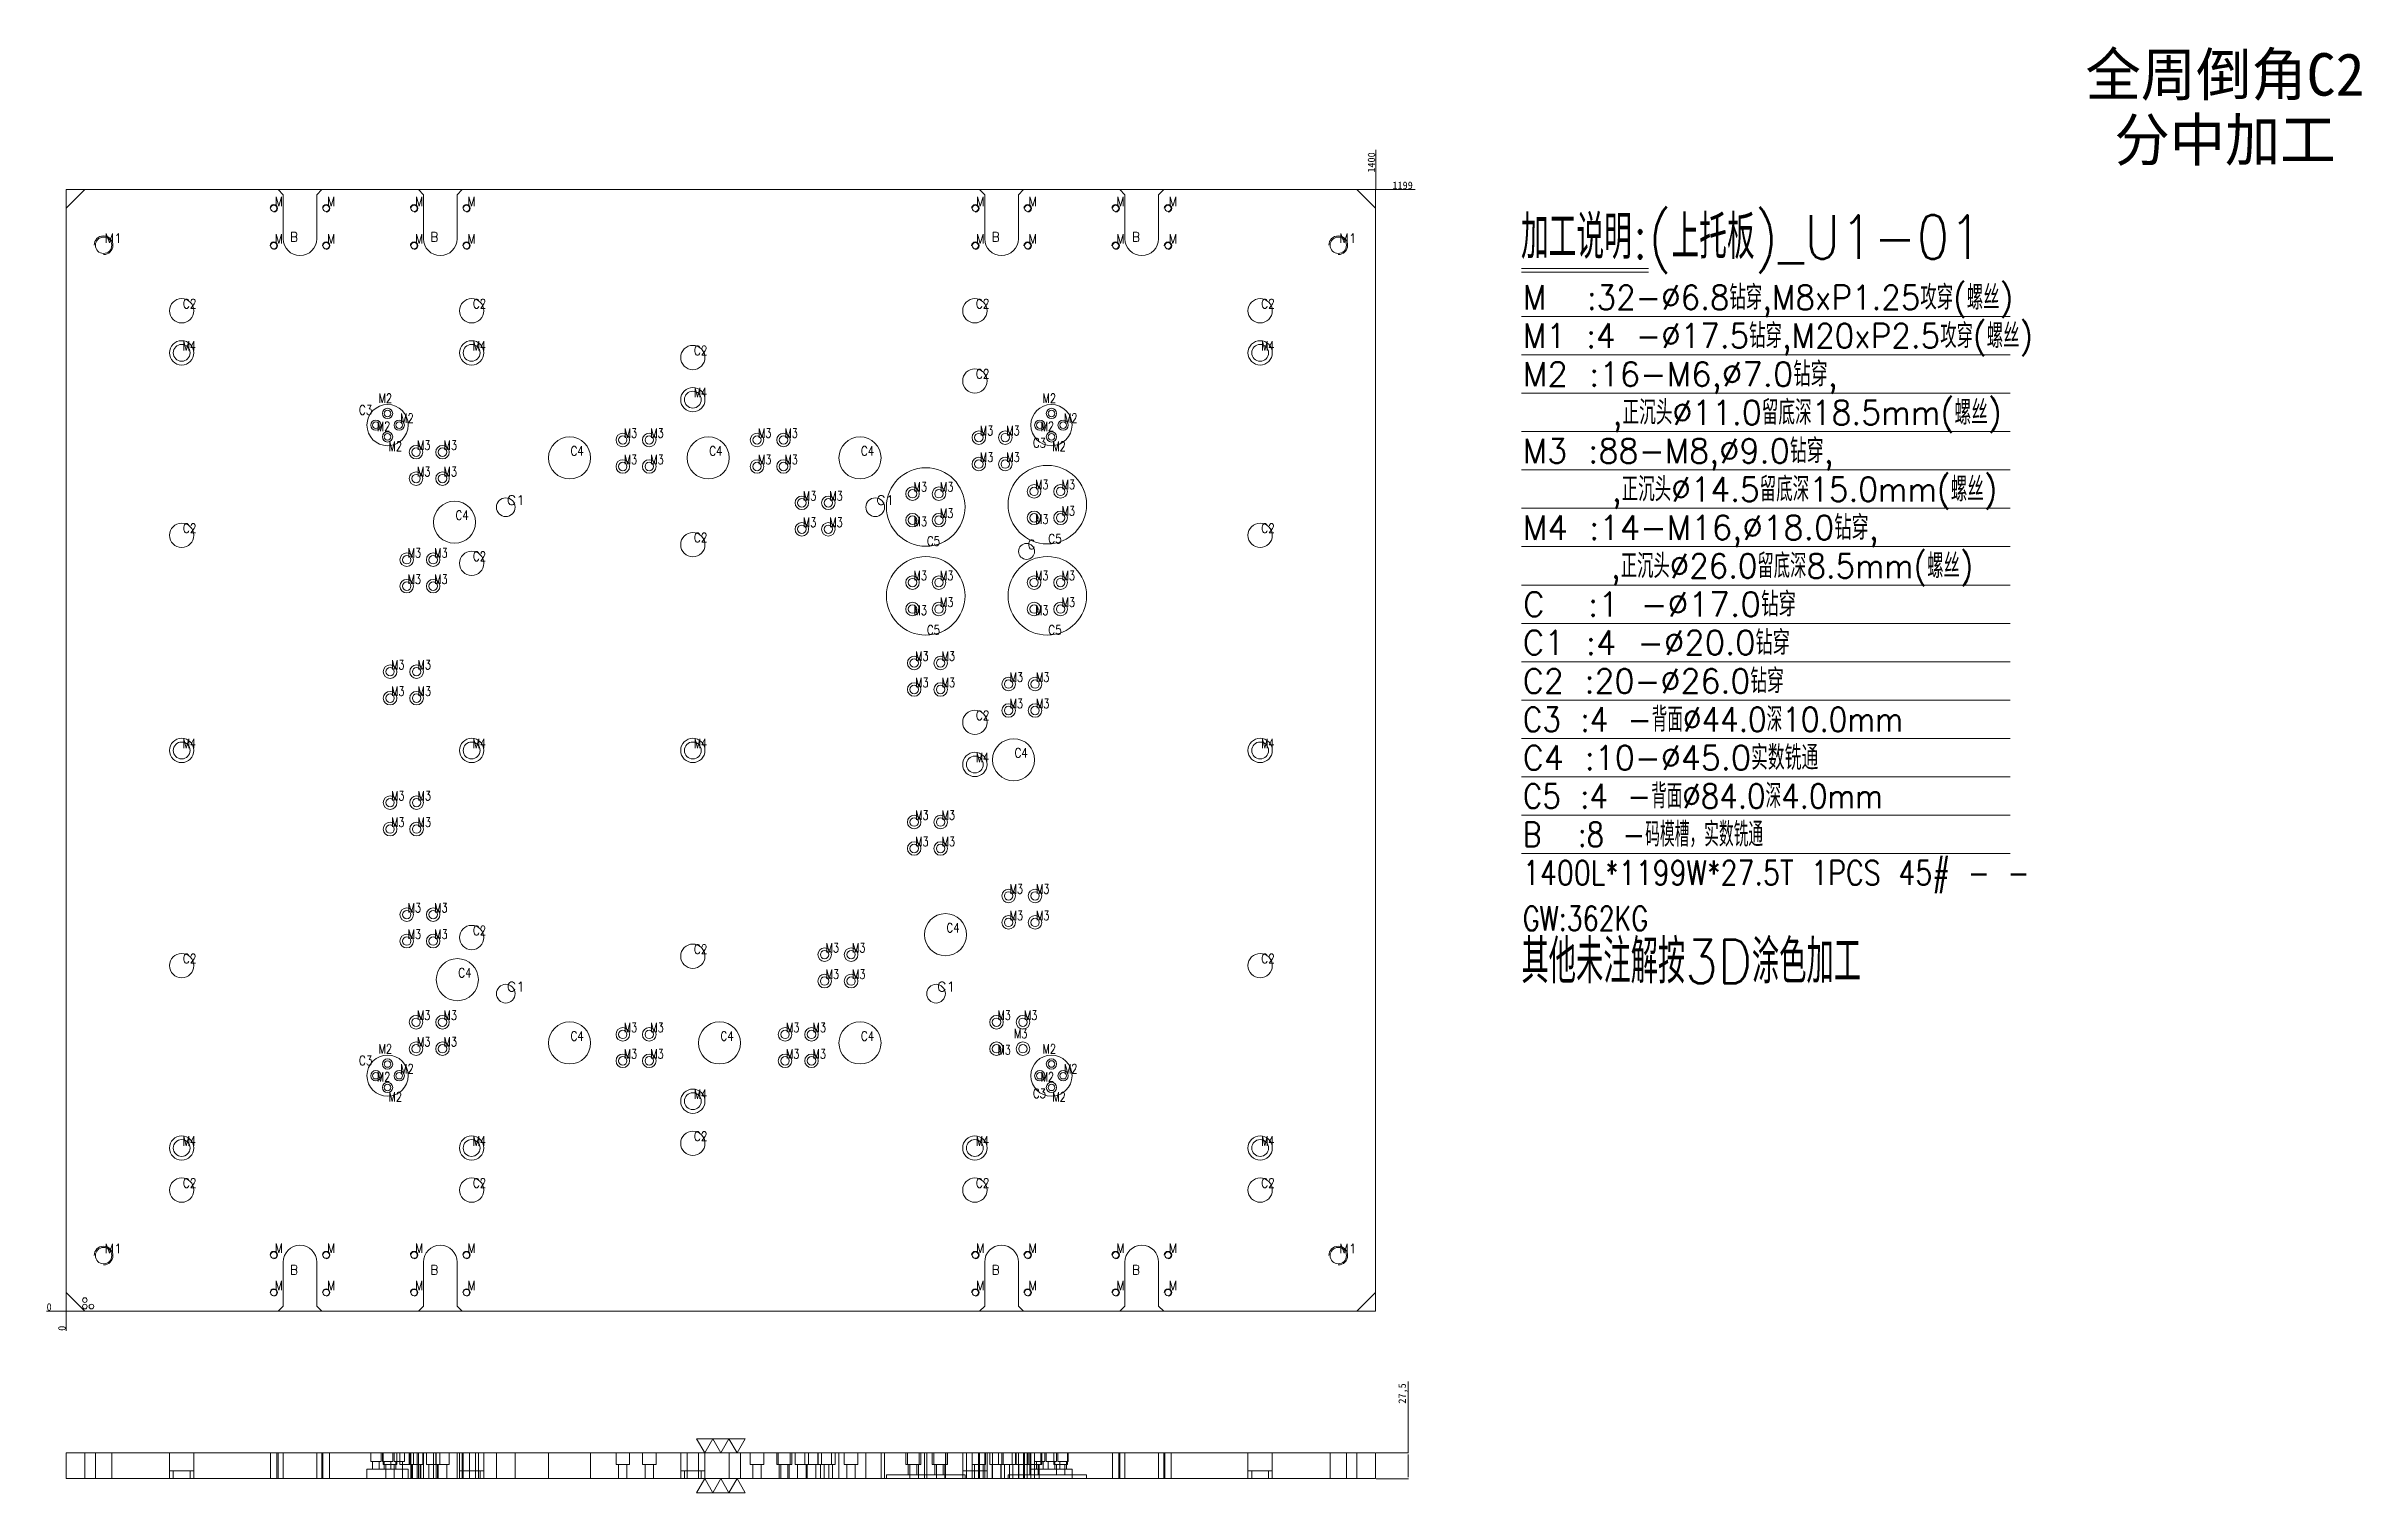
# Model space of a CAD drawing. Header units: millimetres. Extents: x 10688 to 13163, y 82538 to 84084.
import ezdxf
from ezdxf.enums import TextEntityAlignment as Align

# ---------------------------------------------------------------- set-up
doc = ezdxf.new("R2010")
doc.units = ezdxf.units.MM
doc.linetypes.add('DASHED', pattern=[0])
doc.layers.add('dim', color=4, linetype='Continuous')
doc.layers.add('U1', color=7, linetype='Continuous')
doc.styles.add('_PUG_ERP', font='txt')
doc.styles.add('chinesef_fs', font='txt.shx', dxfattribs={"bigfont": 'gbcbig.shx'})
doc.dimstyles.new('_PUG_ERP', dxfattribs={"dimtxt": 8, "dimasz": 1.5, "dimexe": 0.5, "dimexo": 0.5, "dimgap": 0.5, "dimtad": 1, "dimtxsty": '_PUG_ERP', "dimblk": 'CLOSEDBLANK', "dimcen": 0, "dimclrd": 4, "dimclre": 4, "dimclrt": 3, "dimazin": 3, "dimtfac": 1, "dimtmove": 0, "dimatfit": 3, "dimldrblk": 'CLOSEDBLANK', "dimlwd": 9, "dimlwe": 9})

# ---------------------------------------------------------------- blocks, each defined once
blk = doc.blocks.new('*D733')
at = {"layer": 'Defpoints', "color": 0}
for p in [(12109.2, 83930.5), (12124.2, 83930.5), (10709.2, 82731.5)]:
    blk.add_point(p, dxfattribs=at)
at = {"layer": 'dim', "color": 4, "lineweight": 9}
blk.add_line((12109.7, 83930.5), (12151.3, 83930.5), dxfattribs=at)
at = {"layer": 'dim', "color": 3, "lineweight": 13, "insert": (12138, 83935), "char_height": 8, "attachment_point": 5, "style": '_PUG_ERP'}
blk.add_mtext('1199', dxfattribs=at)
blk = doc.blocks.new('_ClosedBlank')
blk = doc.blocks.new('*D734')
at = {"layer": 'Defpoints', "color": 0}
for p in [(10694.2, 82731.5), (10709.2, 82731.5), (10709.2, 82731.5)]:
    blk.add_point(p, dxfattribs=at)
at = {"layer": 'dim', "color": 4, "lineweight": 9}
blk.add_line((10708.7, 82731.5), (10688.3, 82731.5), dxfattribs=at)
at = {"layer": 'dim', "color": 3, "lineweight": 13, "insert": (10691, 82736), "char_height": 8, "attachment_point": 5, "style": '_PUG_ERP'}
blk.add_mtext('0', dxfattribs=at)
blk = doc.blocks.new('*D735')
at = {"layer": 'Defpoints', "color": 0}
for p in [(10709.2, 82731.5), (10709.2, 82731.5), (10709.2, 82716.5)]:
    blk.add_point(p, dxfattribs=at)
at = {"layer": 'dim', "color": 4, "lineweight": 9}
blk.add_line((10709.2, 82731), (10709.2, 82710.7), dxfattribs=at)
at = {"layer": 'dim', "color": 3, "lineweight": 13, "insert": (10704.7, 82713.3), "char_height": 8, "attachment_point": 5, "rotation": 90, "style": '_PUG_ERP'}
blk.add_mtext('0', dxfattribs=at)
blk = doc.blocks.new('*D736')
at = {"layer": 'Defpoints', "color": 0}
for p in [(12109.2, 83945.5), (12109.2, 83930.5), (10709.2, 82731.5)]:
    blk.add_point(p, dxfattribs=at)
at = {"layer": 'dim', "color": 4, "lineweight": 9}
blk.add_line((12109.2, 83931), (12109.2, 83973), dxfattribs=at)
at = {"layer": 'dim', "color": 3, "lineweight": 13, "insert": (12104.7, 83959.5), "char_height": 8, "attachment_point": 5, "rotation": 90, "style": '_PUG_ERP'}
blk.add_mtext('1400', dxfattribs=at)
blk = doc.blocks.new('*D737')
at = {"layer": 'Defpoints', "color": 0}
for p in [(12109.2, 82580), (12109.2, 82552.5), (12143.8, 82552.5)]:
    blk.add_point(p, dxfattribs=at)
at = {"layer": 'dim', "color": 4, "lineweight": 9}
for p, q in [((12143.8, 82580), (12143.8, 82656.3)), ((12109.7, 82580), (12144.3, 82580)), ((12143.8, 82578.5), (12143.8, 82554)), ((12109.7, 82552.5), (12144.3, 82552.5))]:
    blk.add_line(p, q, dxfattribs=at)
at = {"layer": 'dim', "color": 3, "lineweight": 13, "insert": (12138.5, 82643.6), "char_height": 8, "attachment_point": 5, "rotation": 90, "style": '_PUG_ERP'}
blk.add_mtext('27,5', dxfattribs=at)

msp = doc.modelspace()

# ---------------------------------------------------------------- linework, layer by layer
at = {"layer": 'dim', "color": 8, "linetype": 'Continuous', "lineweight": 18}
for p, q in [((12265.224, 83846.22), (12400.85, 83846.22)), ((12265.224, 83842.32), (12400.85, 83842.32)), ((12265.224, 83794.82), (12787.512, 83794.82)), ((12265.224, 83753.82), (12787.512, 83753.82)), ((12265.224, 83712.82), (12787.512, 83712.82)), ((12265.224, 83671.82), (12787.512, 83671.82)), ((12265.224, 83630.82), (12787.512, 83630.82)), ((12265.224, 83589.82), (12787.512, 83589.82)), ((12265.224, 83548.82), (12787.512, 83548.82)), ((12265.224, 83507.82), (12787.512, 83507.82)), ((12265.224, 83466.82), (12787.512, 83466.82)), ((12265.224, 83425.82), (12787.512, 83425.82)), ((12265.224, 83384.82), (12787.512, 83384.82)), ((12265.224, 83343.82), (12787.512, 83343.82)), ((12265.224, 83302.82), (12787.512, 83302.82)), ((12265.224, 83261.82), (12787.512, 83261.82)), ((12265.224, 83220.82), (12787.512, 83220.82))]:
    msp.add_line(p, q, dxfattribs=at)
at = {"layer": 'dim', "color": 252, "linetype": 'DASHED', "lineweight": 13, "ltscale": 0.2}
msp.add_lwpolyline([(10709.178, 82731.5), (10709.178, 83930.5), (12109.178, 83930.5), (12109.178, 82731.5)], close=True, dxfattribs=at)
at = {"layer": 'dim', "lineweight": 13}
for points in [[(11435.159, 82595.037), (11426.498, 82580.037), (11417.838, 82595.037), (11409.178, 82580.037), (11400.518, 82595.037), (11391.857, 82580.037), (11383.197, 82595.037), (11435.159, 82595.037)], [(11383.197, 82537.537), (11391.857, 82552.537), (11400.518, 82537.537), (11409.178, 82552.537), (11417.838, 82537.537), (11426.498, 82552.537), (11435.159, 82537.537), (11383.197, 82537.537)]]:
    msp.add_lwpolyline(points, close=True, dxfattribs=at)
for centre in [(10729.178, 82743.5), (10729.178, 82736.5), (10736.178, 82736.5)]:
    msp.add_circle(centre, 2.5, dxfattribs=at)
at = {"layer": 'U1', "color": 135, "linetype": 'Continuous', "lineweight": 18}
for p, q in [((10729.178, 83930.5), (10709.178, 83910.5)), ((10935.764, 83930.5), (10729.178, 83930.5)), ((11085.764, 83930.5), (10982.592, 83930.5)), ((11685.764, 83930.5), (11132.592, 83930.5)), ((11835.764, 83930.5), (11732.592, 83930.5)), ((12089.178, 83930.5), (11882.592, 83930.5)), ((12109.178, 83910.5), (12089.178, 83930.5)), ((10709.178, 83910.5), (10709.178, 82751.5)), ((12109.178, 82751.5), (12109.178, 83910.5)), ((10709.178, 82751.5), (10729.178, 82731.5)), ((12089.178, 82731.5), (12109.178, 82751.5)), ((10729.178, 82731.5), (10935.764, 82731.5)), ((10982.592, 82731.5), (11085.764, 82731.5)), ((11132.592, 82731.5), (11685.764, 82731.5)), ((11732.592, 82731.5), (11835.764, 82731.5)), ((11882.592, 82731.5), (12089.178, 82731.5)), ((10709.178, 82580.037), (10729.178, 82580.037)), ((10709.178, 82580.037), (10709.178, 82552.537)), ((10729.178, 82580.037), (10935.764, 82580.037)), ((10729.178, 82580.037), (10729.178, 82552.537)), ((10935.764, 82580.037), (10941.178, 82580.037)), ((10941.178, 82580.037), (10977.178, 82580.037)), ((10977.178, 82580.037), (10982.592, 82580.037)), ((10982.592, 82580.037), (11085.764, 82580.037)), ((11085.764, 82580.037), (11091.178, 82580.037)), ((11091.178, 82580.037), (11127.178, 82580.037)), ((11127.178, 82580.037), (11132.592, 82580.037)), ((11132.592, 82580.037), (11685.764, 82580.037)), ((11685.764, 82580.037), (11691.178, 82580.037)), ((11691.178, 82580.037), (11727.178, 82580.037)), ((11727.178, 82580.037), (11732.592, 82580.037)), ((11732.592, 82580.037), (11835.764, 82580.037)), ((11835.764, 82580.037), (11841.178, 82580.037)), ((11841.178, 82580.037), (11877.178, 82580.037)), ((11877.178, 82580.037), (11882.592, 82580.037)), ((11882.592, 82580.037), (12089.178, 82580.037)), ((12089.178, 82580.037), (12109.178, 82580.037)), ((12089.178, 82580.037), (12089.178, 82552.537)), ((12109.178, 82580.037), (12109.178, 82552.537)), ((10709.178, 82552.537), (10729.178, 82552.537)), ((10729.178, 82552.537), (10935.764, 82552.537)), ((10935.764, 82552.537), (10941.178, 82552.537)), ((10941.178, 82552.537), (10977.178, 82552.537)), ((10977.178, 82552.537), (10982.592, 82552.537)), ((10982.592, 82552.537), (11085.764, 82552.537)), ((11085.764, 82552.537), (11091.178, 82552.537)), ((11091.178, 82552.537), (11127.178, 82552.537)), ((11127.178, 82552.537), (11132.592, 82552.537)), ((11132.592, 82552.537), (11685.764, 82552.537)), ((11685.764, 82552.537), (11691.178, 82552.537)), ((11691.178, 82552.537), (11727.178, 82552.537)), ((11727.178, 82552.537), (11732.592, 82552.537)), ((11732.592, 82552.537), (11835.764, 82552.537)), ((11835.764, 82552.537), (11841.178, 82552.537)), ((11841.178, 82552.537), (11877.178, 82552.537)), ((11877.178, 82552.537), (11882.592, 82552.537)), ((11882.592, 82552.537), (12089.178, 82552.537)), ((12089.178, 82552.537), (12109.178, 82552.537))]:
    msp.add_line(p, q, dxfattribs=at)
at = {"layer": 'U1', "color": 31, "linetype": 'Continuous', "lineweight": 18}
for p, q in [((10941.178, 83925.086), (10935.764, 83930.5)), ((10941.178, 83878), (10941.178, 83925.086)), ((10982.592, 83930.5), (10977.178, 83925.086)), ((10977.178, 83925.086), (10977.178, 83878)), ((11091.178, 83925.086), (11085.764, 83930.5)), ((11091.178, 83878), (11091.178, 83925.086)), ((11132.592, 83930.5), (11127.178, 83925.086)), ((11127.178, 83925.086), (11127.178, 83878)), ((11691.178, 83925.086), (11685.764, 83930.5)), ((11691.178, 83878), (11691.178, 83925.086)), ((11732.592, 83930.5), (11727.178, 83925.086)), ((11727.178, 83925.086), (11727.178, 83878)), ((11841.178, 83925.086), (11835.764, 83930.5)), ((11841.178, 83878), (11841.178, 83925.086)), ((11882.592, 83930.5), (11877.178, 83925.086)), ((11877.178, 83925.086), (11877.178, 83878)), ((10941.178, 82736.914), (10941.178, 82784)), ((10977.178, 82784), (10977.178, 82736.914)), ((11091.178, 82736.914), (11091.178, 82784)), ((11127.178, 82784), (11127.178, 82736.914)), ((11691.178, 82736.914), (11691.178, 82784)), ((11727.178, 82784), (11727.178, 82736.914)), ((11841.178, 82736.914), (11841.178, 82784)), ((11877.178, 82784), (11877.178, 82736.914)), ((10935.764, 82731.5), (10941.178, 82736.914)), ((10977.178, 82736.914), (10982.592, 82731.5)), ((11085.764, 82731.5), (11091.178, 82736.914)), ((11127.178, 82736.914), (11132.592, 82731.5)), ((11685.764, 82731.5), (11691.178, 82736.914)), ((11727.178, 82736.914), (11732.592, 82731.5)), ((11835.764, 82731.5), (11841.178, 82736.914)), ((11877.178, 82736.914), (11882.592, 82731.5)), ((10935.764, 82580.037), (10935.764, 82552.537)), ((10941.178, 82580.037), (10941.178, 82552.537)), ((10977.178, 82580.037), (10977.178, 82552.537)), ((10982.592, 82580.037), (10982.592, 82552.537)), ((11085.764, 82580.037), (11085.764, 82552.537)), ((11091.178, 82580.037), (11091.178, 82552.537)), ((11127.178, 82580.037), (11127.178, 82552.537)), ((11132.592, 82580.037), (11132.592, 82552.537)), ((11685.764, 82580.037), (11685.764, 82552.537)), ((11691.178, 82580.037), (11691.178, 82552.537)), ((11727.178, 82580.037), (11727.178, 82552.537)), ((11732.592, 82580.037), (11732.592, 82552.537)), ((11835.764, 82580.037), (11835.764, 82552.537)), ((11841.178, 82580.037), (11841.178, 82552.537)), ((11877.178, 82580.037), (11877.178, 82552.537)), ((11882.592, 82580.037), (11882.592, 82552.537))]:
    msp.add_line(p, q, dxfattribs=at)
at = {"layer": 'U1', "color": 5, "linetype": 'DASHED', "lineweight": 13, "ltscale": 1.418068}
for p, q in [((10740.425, 82580.037), (10740.425, 82552.537)), ((10757.931, 82552.537), (10757.931, 82580.037)), ((10927.775, 82580.037), (10927.775, 82552.537)), ((10934.581, 82552.537), (10934.581, 82580.037)), ((10983.775, 82580.037), (10983.775, 82552.537)), ((10990.581, 82552.537), (10990.581, 82580.037)), ((11077.775, 82580.037), (11077.775, 82552.537)), ((11084.581, 82552.537), (11084.581, 82580.037)), ((11133.775, 82580.037), (11133.775, 82552.537)), ((11140.581, 82552.537), (11140.581, 82580.037)), ((11677.775, 82580.037), (11677.775, 82552.537)), ((11684.581, 82552.537), (11684.581, 82580.037)), ((11733.775, 82580.037), (11733.775, 82552.537)), ((11740.581, 82552.537), (11740.581, 82580.037)), ((11827.775, 82580.037), (11827.775, 82552.537)), ((11834.581, 82552.537), (11834.581, 82580.037)), ((11883.775, 82580.037), (11883.775, 82552.537)), ((11890.581, 82552.537), (11890.581, 82580.037)), ((12060.425, 82580.037), (12060.425, 82552.537)), ((12077.931, 82552.537), (12077.931, 82580.037))]:
    msp.add_line(p, q, dxfattribs=at)
at = {"layer": 'U1', "color": 31, "linetype": 'DASHED', "lineweight": 13, "ltscale": 1.418068}
for p, q in [((10819.678, 82580.037), (10819.678, 82552.537)), ((10845.678, 82552.537), (10845.678, 82580.037)), ((10935.764, 82580.037), (10935.764, 82552.537)), ((10941.178, 82580.037), (10941.178, 82552.537)), ((10977.178, 82580.037), (10977.178, 82552.537)), ((10982.592, 82580.037), (10982.592, 82552.537)), ((11034.798, 82580.037), (11034.798, 82571.037)), ((11034.801, 82580.037), (11034.801, 82571.037)), ((11045.798, 82571.037), (11045.798, 82580.037)), ((11045.801, 82571.037), (11045.801, 82580.037)), ((11047.298, 82580.037), (11047.298, 82571.037)), ((11048.285, 82580.037), (11048.285, 82567.537)), ((11058.298, 82571.037), (11058.298, 82580.037)), ((11059.798, 82580.037), (11059.798, 82571.037)), ((11062.785, 82567.537), (11062.785, 82580.037)), ((11066.036, 82580.037), (11066.036, 82567.537)), ((11070.798, 82571.037), (11070.798, 82580.037)), ((11076.036, 82580.037), (11076.036, 82567.537)), ((11076.569, 82580.037), (11076.569, 82567.537)), ((11080.536, 82567.537), (11080.536, 82580.037)), ((11085.764, 82580.037), (11085.764, 82552.537)), ((11090.536, 82567.537), (11090.536, 82580.037)), ((11091.069, 82567.537), (11091.069, 82580.037)), ((11091.178, 82580.037), (11091.178, 82552.537)), ((11094.32, 82580.037), (11094.32, 82567.537)), ((11101.918, 82580.037), (11101.918, 82552.537)), ((11104.32, 82580.037), (11104.32, 82567.537)), ((11104.939, 82580.037), (11104.939, 82552.537)), ((11108.82, 82567.537), (11108.82, 82580.037)), ((11118.82, 82567.537), (11118.82, 82580.037)), ((11127.178, 82580.037), (11127.178, 82552.537)), ((11129.678, 82580.037), (11129.678, 82552.537)), ((11132.592, 82580.037), (11132.592, 82552.537)), ((11146.918, 82552.537), (11146.918, 82580.037)), ((11149.939, 82552.537), (11149.939, 82580.037)), ((11155.678, 82552.537), (11155.678, 82580.037)), ((11169.178, 82580.037), (11169.178, 82552.537)), ((11189.178, 82552.537), (11189.178, 82580.037)), ((11224.928, 82580.037), (11224.928, 82552.537)), ((11269.928, 82552.537), (11269.928, 82580.037)), ((11297.036, 82580.037), (11297.036, 82567.537)), ((11311.536, 82567.537), (11311.536, 82580.037)), ((11325.32, 82580.037), (11325.32, 82567.537)), ((11339.82, 82567.537), (11339.82, 82580.037)), ((11366.178, 82580.037), (11366.178, 82552.537)), ((11373.178, 82580.037), (11373.178, 82552.537)), ((11385.178, 82580.037), (11385.178, 82552.537)), ((11392.178, 82552.537), (11392.178, 82580.037)), ((11418.178, 82552.537), (11418.178, 82580.037)), ((11430.178, 82552.537), (11430.178, 82580.037)), ((11440.536, 82580.037), (11440.536, 82567.537)), ((11455.036, 82567.537), (11455.036, 82580.037)), ((11468.82, 82580.037), (11468.82, 82567.537)), ((11470.536, 82580.037), (11470.536, 82567.537)), ((11483.32, 82567.537), (11483.32, 82580.037)), ((11485.036, 82567.537), (11485.036, 82580.037)), ((11488.482, 82580.037), (11488.482, 82567.537)), ((11498.82, 82580.037), (11498.82, 82567.537)), ((11502.982, 82567.537), (11502.982, 82580.037)), ((11512.834, 82580.037), (11512.834, 82567.537)), ((11513.32, 82567.537), (11513.32, 82580.037)), ((11516.766, 82580.037), (11516.766, 82567.537)), ((11527.334, 82567.537), (11527.334, 82580.037)), ((11531.266, 82567.537), (11531.266, 82580.037)), ((11535.428, 82580.037), (11535.428, 82552.537)), ((11541.118, 82580.037), (11541.118, 82567.537)), ((11555.618, 82567.537), (11555.618, 82580.037)), ((11564.178, 82580.037), (11564.178, 82552.537)), ((11580.428, 82552.537), (11580.428, 82580.037)), ((11584.178, 82552.537), (11584.178, 82580.037)), ((11606.781, 82580.037), (11606.781, 82567.537)), ((11608.535, 82580.037), (11608.535, 82567.537)), ((11621.281, 82567.537), (11621.281, 82580.037)), ((11623.035, 82567.537), (11623.035, 82580.037)), ((11626.755, 82580.037), (11626.755, 82552.537)), ((11629.178, 82580.037), (11629.178, 82552.537)), ((11635.065, 82580.037), (11635.065, 82567.537)), ((11636.819, 82580.037), (11636.819, 82567.537)), ((11649.178, 82552.537), (11649.178, 82580.037)), ((11649.565, 82567.537), (11649.565, 82580.037)), ((11651.319, 82567.537), (11651.319, 82580.037)), ((11667.678, 82580.037), (11667.678, 82552.537)), ((11671.755, 82552.537), (11671.755, 82580.037)), ((11677.686, 82580.037), (11677.686, 82567.537)), ((11692.186, 82567.537), (11692.186, 82580.037)), ((11693.678, 82552.537), (11693.678, 82580.037)), ((11696.536, 82580.037), (11696.536, 82567.537)), ((11699.578, 82580.037), (11699.578, 82552.537)), ((11705.97, 82580.037), (11705.97, 82567.537)), ((11709.536, 82580.037), (11709.536, 82567.537)), ((11711.036, 82567.537), (11711.036, 82580.037)), ((11720.47, 82567.537), (11720.47, 82580.037)), ((11724.036, 82567.537), (11724.036, 82580.037)), ((11724.82, 82580.037), (11724.82, 82567.537)), ((11727.477, 82580.037), (11727.477, 82552.537)), ((11736.781, 82580.037), (11736.781, 82567.537)), ((11737.82, 82580.037), (11737.82, 82567.537)), ((11739.32, 82567.537), (11739.32, 82580.037)), ((11744.477, 82552.537), (11744.477, 82580.037)), ((11744.558, 82580.037), (11744.558, 82571.037)), ((11744.578, 82552.537), (11744.578, 82580.037)), ((11751.281, 82567.537), (11751.281, 82580.037)), ((11752.32, 82567.537), (11752.32, 82580.037)), ((11755.558, 82571.037), (11755.558, 82580.037)), ((11757.058, 82580.037), (11757.058, 82571.037)), ((11765.065, 82580.037), (11765.065, 82567.537)), ((11768.058, 82571.037), (11768.058, 82580.037)), ((11769.558, 82580.037), (11769.558, 82571.037)), ((11779.565, 82567.537), (11779.565, 82580.037)), ((11780.558, 82571.037), (11780.558, 82580.037)), ((11972.678, 82580.037), (11972.678, 82552.537)), ((11998.678, 82552.537), (11998.678, 82580.037)), ((10845.678, 82561.037), (10819.678, 82561.037)), ((10823.674, 82561.037), (10823.674, 82552.537)), ((10841.682, 82552.537), (10841.682, 82561.037)), ((11034.801, 82571.037), (11034.798, 82571.037)), ((11045.801, 82571.037), (11034.801, 82571.037)), ((11036.795, 82571.037), (11036.795, 82562.537)), ((11036.797, 82571.037), (11036.797, 82562.537)), ((11043.802, 82562.537), (11043.802, 82571.037)), ((11043.804, 82562.537), (11043.804, 82571.037)), ((11058.298, 82571.037), (11047.298, 82571.037)), ((11048.285, 82567.537), (11062.785, 82567.537)), ((11049.295, 82571.037), (11049.295, 82562.537)), ((11051.032, 82567.537), (11051.032, 82552.537)), ((11056.302, 82562.537), (11056.302, 82571.037)), ((11070.798, 82571.037), (11059.798, 82571.037)), ((11060.039, 82552.537), (11060.039, 82567.537)), ((11061.795, 82571.037), (11061.795, 82562.537)), ((11066.036, 82567.537), (11076.036, 82567.537)), ((11068.782, 82567.537), (11068.782, 82552.537)), ((11068.802, 82562.537), (11068.802, 82571.037)), ((11076.036, 82567.537), (11090.536, 82567.537)), ((11077.789, 82552.537), (11077.789, 82567.537)), ((11078.782, 82567.537), (11078.782, 82552.537)), ((11079.316, 82567.537), (11079.316, 82552.537)), ((11087.789, 82552.537), (11087.789, 82567.537)), ((11088.323, 82552.537), (11088.323, 82567.537)), ((11090.536, 82567.537), (11091.069, 82567.537)), ((11094.32, 82567.537), (11104.32, 82567.537)), ((11097.067, 82567.537), (11097.067, 82552.537)), ((11104.32, 82567.537), (11118.82, 82567.537)), ((11106.074, 82552.537), (11106.074, 82567.537)), ((11107.067, 82567.537), (11107.067, 82552.537)), ((11116.074, 82552.537), (11116.074, 82567.537)), ((11155.678, 82561.037), (11129.678, 82561.037)), ((11133.674, 82561.037), (11133.674, 82552.537)), ((11151.682, 82552.537), (11151.682, 82561.037)), ((11297.036, 82567.537), (11311.536, 82567.537)), ((11299.782, 82567.537), (11299.782, 82552.537)), ((11308.789, 82552.537), (11308.789, 82567.537)), ((11325.32, 82567.537), (11339.82, 82567.537)), ((11328.067, 82567.537), (11328.067, 82552.537)), ((11337.074, 82552.537), (11337.074, 82567.537)), ((11392.178, 82561.037), (11366.178, 82561.037)), ((11370.174, 82561.037), (11370.174, 82552.537)), ((11388.181, 82552.537), (11388.181, 82561.037)), ((11440.536, 82567.537), (11455.036, 82567.537)), ((11443.282, 82567.537), (11443.282, 82552.537)), ((11452.289, 82552.537), (11452.289, 82567.537)), ((11468.82, 82567.537), (11470.536, 82567.537)), ((11470.536, 82567.537), (11485.036, 82567.537)), ((11471.567, 82567.537), (11471.567, 82552.537)), ((11473.282, 82567.537), (11473.282, 82552.537)), ((11480.574, 82552.537), (11480.574, 82567.537)), ((11482.289, 82552.537), (11482.289, 82567.537)), ((11488.482, 82567.537), (11498.82, 82567.537)), ((11491.229, 82567.537), (11491.229, 82552.537)), ((11498.82, 82567.537), (11513.32, 82567.537)), ((11500.236, 82552.537), (11500.236, 82567.537)), ((11501.567, 82567.537), (11501.567, 82552.537)), ((11510.574, 82552.537), (11510.574, 82567.537)), ((11513.32, 82567.537), (11527.334, 82567.537)), ((11515.58, 82567.537), (11515.58, 82552.537)), ((11519.513, 82567.537), (11519.513, 82552.537)), ((11524.587, 82552.537), (11524.587, 82567.537)), ((11527.334, 82567.537), (11531.266, 82567.537)), ((11528.52, 82552.537), (11528.52, 82567.537)), ((11541.118, 82567.537), (11555.618, 82567.537)), ((11543.864, 82567.537), (11543.864, 82552.537)), ((11552.871, 82552.537), (11552.871, 82567.537)), ((11606.781, 82567.537), (11608.535, 82567.537)), ((11608.535, 82567.537), (11623.035, 82567.537)), ((11609.528, 82567.537), (11609.528, 82556.537)), ((11611.282, 82567.537), (11611.282, 82552.537)), ((11618.535, 82556.537), (11618.535, 82567.537)), ((11620.289, 82552.537), (11620.289, 82567.537)), ((11635.065, 82567.537), (11636.82, 82567.537)), ((11636.819, 82567.537), (11651.319, 82567.537)), ((11637.812, 82567.537), (11637.812, 82556.537)), ((11639.566, 82567.537), (11639.566, 82552.537)), ((11646.819, 82556.537), (11646.819, 82567.537)), ((11648.573, 82552.537), (11648.573, 82567.537)), ((11693.678, 82561.037), (11667.678, 82561.037)), ((11671.674, 82561.037), (11671.674, 82552.537)), ((11677.686, 82567.537), (11692.186, 82567.537)), ((11680.432, 82567.537), (11680.432, 82552.537)), ((11689.439, 82552.537), (11689.439, 82567.537)), ((11689.681, 82552.537), (11689.681, 82561.037)), ((11696.536, 82567.537), (11711.036, 82567.537)), ((11699.282, 82567.537), (11699.282, 82552.537)), ((11708.289, 82552.537), (11708.289, 82567.537)), ((11708.717, 82567.537), (11708.717, 82552.537)), ((11711.036, 82567.537), (11724.036, 82567.537)), ((11712.282, 82567.537), (11712.282, 82552.537)), ((11717.724, 82552.537), (11717.724, 82567.537)), ((11721.289, 82552.537), (11721.289, 82567.537)), ((11724.82, 82567.537), (11739.32, 82567.537)), ((11727.567, 82567.537), (11727.567, 82552.537)), ((11736.574, 82552.537), (11736.574, 82567.537)), ((11739.32, 82567.537), (11752.32, 82567.537)), ((11739.528, 82567.537), (11739.528, 82556.537)), ((11740.566, 82567.537), (11740.566, 82552.537)), ((11755.558, 82571.037), (11744.558, 82571.037)), ((11746.555, 82571.037), (11746.555, 82562.537)), ((11748.535, 82556.537), (11748.535, 82567.537)), ((11749.573, 82552.537), (11749.573, 82567.537)), ((11753.562, 82562.537), (11753.562, 82571.037)), ((11768.058, 82571.037), (11757.058, 82571.037)), ((11759.055, 82571.037), (11759.055, 82562.537)), ((11765.065, 82567.537), (11779.565, 82567.537)), ((11766.062, 82562.537), (11766.062, 82571.037)), ((11767.812, 82567.537), (11767.812, 82556.537)), ((11780.558, 82571.037), (11769.558, 82571.037)), ((11771.555, 82571.037), (11771.555, 82562.537)), ((11776.819, 82556.537), (11776.819, 82567.537)), ((11778.562, 82562.537), (11778.562, 82571.037)), ((11998.678, 82561.037), (11972.678, 82561.037)), ((11976.674, 82561.037), (11976.674, 82552.537)), ((11994.681, 82552.537), (11994.681, 82561.037))]:
    msp.add_line(p, q, dxfattribs=at)
at = {"layer": 'U1', "color": 135, "linetype": 'DASHED', "lineweight": 13, "ltscale": 1.418068}
for p, q in [((11030.798, 82562.537), (11030.798, 82552.537)), ((11030.801, 82562.537), (11030.798, 82562.537)), ((11030.801, 82562.537), (11030.801, 82552.537)), ((11074.801, 82562.537), (11030.801, 82562.537)), ((11074.798, 82552.537), (11074.798, 82562.537)), ((11074.801, 82552.537), (11074.801, 82562.537)), ((11586.173, 82556.537), (11586.173, 82552.537)), ((11670.173, 82556.537), (11586.173, 82556.537)), ((11670.173, 82552.537), (11670.173, 82556.537)), ((11716.173, 82556.537), (11716.173, 82552.537)), ((11800.173, 82556.537), (11716.173, 82556.537)), ((11740.558, 82562.537), (11740.558, 82552.537)), ((11740.558, 82562.537), (11784.558, 82562.537)), ((11784.558, 82552.537), (11784.558, 82562.537)), ((11800.173, 82552.537), (11800.173, 82556.537))]:
    msp.add_line(p, q, dxfattribs=at)
at = {"layer": 'U1', "color": 42, "linetype": 'Continuous', "lineweight": 18}
for centre, radius in [((10931.178, 83910.5), 3.403), ((10987.178, 83910.5), 3.403), ((11081.178, 83910.5), 3.403), ((11137.178, 83910.5), 3.403), ((11681.178, 83910.5), 3.403), ((11737.178, 83910.5), 3.403), ((11831.178, 83910.5), 3.403), ((11887.178, 83910.5), 3.403), ((10749.178, 83871), 8.753), ((10931.178, 83870.5), 3.403), ((10987.178, 83870.5), 3.403), ((11081.178, 83870.5), 3.403), ((11137.178, 83870.5), 3.403), ((11681.178, 83870.5), 3.403), ((11737.178, 83870.5), 3.403), ((11831.178, 83870.5), 3.403), ((11887.178, 83870.5), 3.403), ((12069.178, 83871), 8.753), ((10832.678, 83801), 13), ((11142.678, 83801), 13), ((11680.678, 83801), 13), ((11985.678, 83801), 13), ((10832.678, 83756), 13), ((11142.678, 83756), 13), ((11985.678, 83756), 13), ((10832.678, 83756), 9.004), ((11142.678, 83756), 9.004), ((11379.178, 83751), 13), ((11985.678, 83756), 9.004), ((11379.178, 83706), 13), ((11680.678, 83726), 13), ((11052.798, 83691.199), 5.5), ((11052.798, 83691.199), 3.503), ((11379.178, 83706), 9.004), ((11762.558, 83691.199), 5.5), ((11762.558, 83691.199), 3.503), ((11040.298, 83678.699), 5.5), ((11040.298, 83678.699), 3.503), ((11052.798, 83666.199), 5.5), ((11052.798, 83666.199), 3.503), ((11065.298, 83678.699), 5.5), ((11065.298, 83678.699), 3.503), ((11304.286, 83662.842), 7.25), ((11304.286, 83662.842), 4.503), ((11332.57, 83662.842), 7.25), ((11332.57, 83662.842), 4.503), ((11447.786, 83662.842), 7.25), ((11447.786, 83662.842), 4.503), ((11476.07, 83662.842), 7.25), ((11476.07, 83662.842), 4.503), ((11684.936, 83665.392), 7.25), ((11684.936, 83665.392), 4.503), ((11713.22, 83665.392), 7.25), ((11713.22, 83665.392), 4.503), ((11750.058, 83678.699), 5.5), ((11750.058, 83678.699), 3.503), ((11762.558, 83666.199), 5.5), ((11762.558, 83666.199), 3.503), ((11775.058, 83678.699), 5.5), ((11775.058, 83678.699), 3.503), ((11083.286, 83649.842), 7.25), ((11083.286, 83649.842), 4.503), ((11111.57, 83649.842), 7.25), ((11111.57, 83649.842), 4.503), ((11247.428, 83643.7), 22.5), ((11395.678, 83643.7), 22.5), ((11557.928, 83643.7), 22.5), ((11684.936, 83637.108), 7.25), ((11713.22, 83637.108), 7.25), ((11083.286, 83621.558), 7.25), ((11083.286, 83621.558), 4.503), ((11111.57, 83621.558), 7.25), ((11111.57, 83621.558), 4.503), ((11304.286, 83634.558), 7.25), ((11304.286, 83634.558), 4.503), ((11332.57, 83634.558), 7.25), ((11332.57, 83634.558), 4.503), ((11447.786, 83634.558), 7.25), ((11447.786, 83634.558), 4.503), ((11476.07, 83634.558), 7.25), ((11476.07, 83634.558), 4.503), ((11684.936, 83637.108), 4.503), ((11713.22, 83637.108), 4.503), ((11124.418, 83574.934), 22.5), ((11179.178, 83591), 10), ((11495.732, 83595.678), 7.25), ((11495.732, 83595.678), 4.503), ((11524.016, 83595.678), 7.25), ((11524.016, 83595.678), 4.503), ((11574.178, 83591), 10), ((11614.031, 83605.392), 7.25), ((11614.031, 83605.392), 4.503), ((11642.315, 83605.392), 7.25), ((11642.315, 83605.392), 4.503), ((11744.031, 83607.892), 7.25), ((11744.031, 83607.892), 4.503), ((11772.315, 83607.892), 7.25), ((11772.315, 83607.892), 4.503), ((10832.678, 83561), 13), ((11495.732, 83567.393), 7.25), ((11495.732, 83567.393), 4.503), ((11524.016, 83567.393), 7.25), ((11524.016, 83567.393), 4.503), ((11614.031, 83577.107), 7.25), ((11614.031, 83577.107), 4.503), ((11642.315, 83577.107), 7.25), ((11642.315, 83577.107), 4.503), ((11744.031, 83579.607), 7.25), ((11744.031, 83579.607), 4.503), ((11772.315, 83579.607), 7.25), ((11772.315, 83579.607), 4.503), ((11985.678, 83561), 13), ((11142.678, 83531), 13), ((11379.178, 83551), 13), ((11735.977, 83543.75), 8.5), ((11073.286, 83534.842), 7.25), ((11073.286, 83534.842), 4.503), ((11101.57, 83534.842), 7.25), ((11101.57, 83534.842), 4.503), ((11073.286, 83506.558), 7.25), ((11073.286, 83506.558), 4.503), ((11101.57, 83506.558), 7.25), ((11101.57, 83506.558), 4.503), ((11614.031, 83510.392), 7.25), ((11614.031, 83510.392), 4.503), ((11642.315, 83510.392), 7.25), ((11642.315, 83510.392), 4.503), ((11744.031, 83510.392), 7.25), ((11744.031, 83510.392), 4.503), ((11772.315, 83510.392), 7.25), ((11772.315, 83510.392), 4.503), ((11614.031, 83482.107), 7.25), ((11614.031, 83482.107), 4.503), ((11642.315, 83482.107), 7.25), ((11642.315, 83482.107), 4.503), ((11744.031, 83482.107), 7.25), ((11744.031, 83482.107), 4.503), ((11772.315, 83482.107), 7.25), ((11772.315, 83482.107), 4.503), ((11055.535, 83415.175), 7.25), ((11055.535, 83415.175), 4.503), ((11083.819, 83415.175), 7.25), ((11083.819, 83415.175), 4.503), ((11615.785, 83424.45), 7.25), ((11615.785, 83424.45), 4.503), ((11644.069, 83424.45), 7.25), ((11644.069, 83424.45), 4.503), ((11615.785, 83396.165), 7.25), ((11615.785, 83396.165), 4.503), ((11644.069, 83396.165), 7.25), ((11644.069, 83396.165), 4.503), ((11716.786, 83401.947), 7.25), ((11716.786, 83401.947), 4.503), ((11745.07, 83401.947), 7.25), ((11745.07, 83401.947), 4.503), ((11055.535, 83386.891), 7.25), ((11055.535, 83386.891), 4.503), ((11083.819, 83386.891), 7.25), ((11083.819, 83386.891), 4.503), ((11680.678, 83361), 13), ((11716.786, 83373.663), 7.25), ((11716.786, 83373.663), 4.503), ((11745.07, 83373.663), 7.25), ((11745.07, 83373.663), 4.503), ((10832.678, 83331), 13), ((10832.678, 83331), 9.004), ((11142.678, 83331), 13), ((11142.678, 83331), 9.004), ((11379.178, 83331), 13), ((11379.178, 83331), 9.004), ((11680.678, 83316), 13), ((11680.678, 83316), 9.004), ((11722.078, 83321), 22.5), ((11985.678, 83331), 13), ((11985.678, 83331), 9.004), ((11055.535, 83275.175), 7.25), ((11055.535, 83275.175), 4.503), ((11083.819, 83275.175), 7.25), ((11083.819, 83275.175), 4.503), ((11055.535, 83246.891), 7.25), ((11055.535, 83246.891), 4.503), ((11083.819, 83246.891), 7.25), ((11083.819, 83246.891), 4.503), ((11615.785, 83254.45), 7.25), ((11615.785, 83254.45), 4.503), ((11644.069, 83254.45), 7.25), ((11644.069, 83254.45), 4.503), ((11615.785, 83226.165), 7.25), ((11615.785, 83226.165), 4.503), ((11644.069, 83226.165), 7.25), ((11644.069, 83226.165), 4.503), ((11716.786, 83175.442), 7.25), ((11716.786, 83175.442), 4.503), ((11745.07, 83175.442), 7.25), ((11745.07, 83175.442), 4.503), ((11073.286, 83155.442), 7.25), ((11073.286, 83155.442), 4.503), ((11101.57, 83155.442), 7.25), ((11101.57, 83155.442), 4.503), ((11649.255, 83134.028), 22.5), ((11716.786, 83147.158), 7.25), ((11716.786, 83147.158), 4.503), ((11745.07, 83147.158), 7.25), ((11745.07, 83147.158), 4.503), ((11073.286, 83127.158), 7.25), ((11073.286, 83127.158), 4.503), ((11101.57, 83127.158), 7.25), ((11101.57, 83127.158), 4.503), ((11142.678, 83131), 13), ((11379.178, 83111), 13), ((10832.678, 83101), 13), ((11127.439, 83085.972), 22.5), ((11520.084, 83112.686), 7.25), ((11520.084, 83112.686), 4.503), ((11548.368, 83112.686), 7.25), ((11548.368, 83112.686), 4.503), ((11985.678, 83101), 13), ((11179.178, 83071), 10), ((11520.084, 83084.402), 7.25), ((11520.084, 83084.402), 4.503), ((11548.368, 83084.402), 7.25), ((11548.368, 83084.402), 4.503), ((11639.178, 83071), 10), ((11083.286, 83040.442), 7.25), ((11083.286, 83040.442), 4.503), ((11111.57, 83040.442), 7.25), ((11111.57, 83040.442), 4.503), ((11247.428, 83018.3), 22.5), ((11304.286, 83027.442), 7.25), ((11304.286, 83027.442), 4.503), ((11332.57, 83027.442), 7.25), ((11332.57, 83027.442), 4.503), ((11407.678, 83018.3), 22.5), ((11477.786, 83027.442), 7.25), ((11477.786, 83027.442), 4.503), ((11506.07, 83027.442), 7.25), ((11506.07, 83027.442), 4.503), ((11557.928, 83018.3), 22.5), ((11703.786, 83040.442), 7.25), ((11703.786, 83040.442), 4.503), ((11732.07, 83040.442), 7.25), ((11732.07, 83040.442), 4.503), ((11052.798, 82995.77), 5.5), ((11052.798, 82995.77), 3.503), ((11083.286, 83012.158), 7.25), ((11083.286, 83012.158), 4.503), ((11111.57, 83012.158), 7.25), ((11111.57, 83012.158), 4.503), ((11304.286, 82999.158), 7.25), ((11304.286, 82999.158), 4.503), ((11332.57, 82999.158), 7.25), ((11332.57, 82999.158), 4.503), ((11477.786, 82999.158), 7.25), ((11477.786, 82999.158), 4.503), ((11506.07, 82999.158), 7.25), ((11506.07, 82999.158), 4.503), ((11703.786, 83012.158), 7.25), ((11703.786, 83012.158), 4.503), ((11732.07, 83012.158), 7.25), ((11732.07, 83012.158), 4.503), ((11762.558, 82995.799), 5.5), ((11762.558, 82995.799), 3.503), ((11040.301, 82983.299), 5.5), ((11040.301, 82983.299), 3.503), ((11052.798, 82970.77), 5.5), ((11052.798, 82970.77), 3.503), ((11065.298, 82983.27), 5.5), ((11065.298, 82983.27), 3.503), ((11750.058, 82983.27), 5.5), ((11750.058, 82983.27), 3.503), ((11762.558, 82970.799), 5.5), ((11762.558, 82970.799), 3.503), ((11775.058, 82983.299), 5.5), ((11775.058, 82983.299), 3.503), ((11379.178, 82956), 13), ((11379.178, 82956), 9.004), ((10832.678, 82906), 13), ((10832.678, 82906), 9.004), ((11142.678, 82906), 13), ((11142.678, 82906), 9.004), ((11379.178, 82911), 13), ((11680.678, 82906), 13), ((11680.678, 82906), 9.004), ((11985.678, 82906), 13), ((11985.678, 82906), 9.004), ((10832.678, 82861), 13), ((11142.678, 82861), 13), ((11680.678, 82861), 13), ((11985.678, 82861), 13), ((10749.178, 82791), 8.753), ((10931.178, 82791.5), 3.403), ((10987.178, 82791.5), 3.403), ((11081.178, 82791.5), 3.403), ((11137.178, 82791.5), 3.403), ((11681.178, 82791.5), 3.403), ((11737.178, 82791.5), 3.403), ((11831.178, 82791.5), 3.403), ((11887.178, 82791.5), 3.403), ((12069.178, 82791), 8.753), ((10931.178, 82751.5), 3.403), ((10987.178, 82751.5), 3.403), ((11081.178, 82751.5), 3.403), ((11137.178, 82751.5), 3.403), ((11681.178, 82751.5), 3.403), ((11737.178, 82751.5), 3.403), ((11831.178, 82751.5), 3.403), ((11887.178, 82751.5), 3.403)]:
    msp.add_circle(centre, radius, dxfattribs=at)
at = {"layer": 'U1', "color": 30, "linetype": 'DASHED', "lineweight": 13, "ltscale": 1.418068}
for centre, radius in [((11052.798, 83678.728), 22), ((11762.558, 83678.728), 22), ((11628.173, 83591.249), 42), ((11758.173, 83593.749), 42), ((11628.173, 83496.249), 42), ((11758.173, 83496.249), 42), ((11052.801, 82983.327), 22), ((11762.558, 82983.299), 22)]:
    msp.add_circle(centre, radius, dxfattribs=at)
at = {"layer": 'U1', "color": 42, "linetype": 'Continuous', "lineweight": 13}
for centre, radius in [((10931.178, 83910.5), 4), ((10987.178, 83910.5), 4), ((11081.178, 83910.5), 4), ((11137.178, 83910.5), 4), ((11681.178, 83910.5), 4), ((11737.178, 83910.5), 4), ((11831.178, 83910.5), 4), ((11887.178, 83910.5), 4), ((10749.178, 83871), 10), ((10931.178, 83870.5), 4), ((10987.178, 83870.5), 4), ((11081.178, 83870.5), 4), ((11137.178, 83870.5), 4), ((11681.178, 83870.5), 4), ((11737.178, 83870.5), 4), ((11831.178, 83870.5), 4), ((11887.178, 83870.5), 4), ((12069.178, 83871), 10), ((10749.178, 82791), 10), ((12069.178, 82791), 10), ((10931.178, 82791.5), 4), ((10987.178, 82791.5), 4), ((11081.178, 82791.5), 4), ((11137.178, 82791.5), 4), ((11681.178, 82791.5), 4), ((11737.178, 82791.5), 4), ((11831.178, 82791.5), 4), ((11887.178, 82791.5), 4), ((10931.178, 82751.5), 4), ((10987.178, 82751.5), 4), ((11081.178, 82751.5), 4), ((11137.178, 82751.5), 4), ((11681.178, 82751.5), 4), ((11737.178, 82751.5), 4), ((11831.178, 82751.5), 4), ((11887.178, 82751.5), 4)]:
    msp.add_arc(centre, radius, 270, 180, dxfattribs=at)
at = {"layer": 'U1', "color": 31, "linetype": 'Continuous', "lineweight": 18}
for centre, start, end in [((10959.178, 83878), 180.000079, 0), ((11109.178, 83878), 180.000004, 0), ((11709.178, 83878), 180.000004, 0), ((11859.178, 83878), 180.000004, 0), ((10959.178, 82784), 0.000015, 180), ((11109.178, 82784), 0.000028, 180), ((11709.178, 82784), 0.000015, 180), ((11859.178, 82784), 0.000112, 180)]:
    msp.add_arc(centre, 18, start, end, dxfattribs=at)

# ---------------------------------------------------------------- texts
at = {"layer": 'dim'}
for s, p in [('全周倒角C2', (13017.196, 84054.576)), ('分中加工', (13017.196, 83984.576))]:
    msp.add_text(s, height=45.4545, dxfattribs=at).set_placement(p, align=Align.MIDDLE)
at = {"layer": 'dim', "color": 4, "lineweight": 13, "style": 'chinesef_fs'}
for s, height, width, p in [('M', 10, 0.8408, (10932.19, 83912.903)), ('M', 10, 0.8408, (10988.19, 83912.903)), ('M', 10, 0.8408, (11082.19, 83912.903)), ('M', 10, 0.8408, (11138.19, 83912.903)), ('M', 10, 0.8408, (11682.19, 83912.903)), ('M', 10, 0.8408, (11738.19, 83912.903)), ('M', 10, 0.8408, (11832.19, 83912.903)), ('M', 10, 0.8408, (11888.19, 83912.903)), ('加工说明:(上托板)_U1-01', 46.8, 0.8797, (12264.526, 83856.403)), ('M1', 10, 0.9957, (10750.31, 83873.463)), ('M', 10, 0.8408, (10932.19, 83872.903)), ('B', 10, 0.9609, (10948.527, 83874.873)), ('M', 10, 0.8408, (10988.19, 83872.903)), ('M', 10, 0.8408, (11082.19, 83872.903)), ('B', 10, 0.9609, (11098.527, 83874.873)), ('M', 10, 0.8408, (11138.19, 83872.903)), ('M', 10, 0.8408, (11682.19, 83872.903)), ('B', 10, 0.9609, (11698.527, 83874.873)), ('M', 10, 0.8408, (11738.19, 83872.903)), ('M', 10, 0.8408, (11832.19, 83872.903)), ('B', 10, 0.9609, (11848.527, 83874.873)), ('M', 10, 0.8408, (11888.19, 83872.903)), ('M1', 10, 0.9957, (12070.31, 83873.463)), ('M  :32-%%c6.8钻穿,M8xP1.25攻穿(螺丝)', 26, 0.9364, (12266.602, 83802.211)), ('C2', 10, 0.825, (10833.87, 83803.493)), ('C2', 10, 0.825, (11143.87, 83803.493)), ('C2', 10, 0.825, (11681.87, 83803.493)), ('C2', 10, 0.825, (11986.87, 83803.493)), ('M1 :4 -%%c17.5钻穿,M20xP2.5攻穿(螺丝)', 26, 0.9372, (12266.602, 83761.211)), ('M4', 10, 0.7404, (10833.87, 83758.493)), ('M4', 10, 0.7404, (11143.87, 83758.493)), ('M4', 10, 0.7404, (11986.87, 83758.493)), ('C2', 10, 0.825, (11380.37, 83753.493)), ('M2 :16-M6,%%c7.0钻穿,', 26, 0.98, (12266.602, 83720.211)), ('M4', 10, 0.7404, (11380.37, 83708.493)), ('C2', 10, 0.825, (11681.87, 83728.493)), ('C3', 10, 0.825, (11022.246, 83689.918)), ('M2', 10, 0.7599, (11043.31, 83702.393)), ('M2', 10, 0.7599, (11753.07, 83702.393)), ('    ,正沉头%%c11.0留底深18.5mm(螺丝)', 26, 0.9514, (12266.602, 83679.211)), ('M2', 10, 0.7599, (11041.34, 83672.343)), ('M2', 10, 0.7599, (11066.34, 83681.118)), ('M3', 10, 0.7599, (11305.363, 83665.277)), ('M3', 10, 0.7599, (11333.648, 83665.277)), ('M3', 10, 0.7599, (11448.863, 83665.277)), ('M3', 10, 0.7599, (11477.148, 83665.277)), ('M3', 10, 0.7599, (11686.013, 83667.827)), ('M3', 10, 0.7599, (11714.298, 83667.827)), ('M2', 10, 0.7599, (11751.1, 83672.343)), ('M2', 10, 0.7599, (11776.1, 83681.118)), ('M3 :88-M8,%%c9.0钻穿,', 26, 0.9672, (12266.602, 83638.211)), ('M2', 10, 0.7599, (11053.84, 83651.068)), ('M3', 10, 0.7599, (11084.363, 83652.277)), ('M3', 10, 0.7599, (11112.648, 83652.277)), ('C4', 10, 0.8021, (11248.466, 83646.115)), ('M3', 10, 0.7599, (11305.363, 83636.993)), ('M3', 10, 0.7599, (11333.648, 83636.993)), ('C4', 10, 0.8021, (11396.716, 83646.115)), ('M3', 10, 0.7599, (11448.863, 83636.993)), ('M3', 10, 0.7599, (11477.148, 83636.993)), ('C4', 10, 0.8021, (11558.966, 83646.115)), ('M3', 10, 0.7599, (11686.013, 83639.543)), ('M3', 10, 0.7599, (11714.298, 83639.543)), ('C3', 10, 0.825, (11742.536, 83654.818)), ('M2', 10, 0.7599, (11763.6, 83651.068)), ('M3', 10, 0.7599, (11084.363, 83623.993)), ('M3', 10, 0.7599, (11112.648, 83623.993)), ('M3', 10, 0.7599, (11615.109, 83607.827)), ('M3', 10, 0.7599, (11643.393, 83607.827)), ('M3', 10, 0.7599, (11745.109, 83610.327)), ('M3', 10, 0.7599, (11773.393, 83610.327)), ('    ,正沉头%%c14.5留底深15.0mm(螺丝)', 26, 0.9432, (12266.602, 83597.211)), ('C1', 10, 1.1106, (11180.31, 83593.463)), ('M3', 10, 0.7599, (11496.81, 83598.113)), ('M3', 10, 0.7599, (11525.094, 83598.113)), ('C1', 10, 1.1106, (11575.31, 83593.463)), ('C2', 10, 0.825, (10833.87, 83563.493)), ('C4', 10, 0.8021, (11125.456, 83577.349)), ('M3', 10, 0.7599, (11496.81, 83569.829)), ('M3', 10, 0.7599, (11525.094, 83569.829)), ('M3', 10, 0.7599, (11615.109, 83570.768)), ('M3', 10, 0.7599, (11643.393, 83579.543)), ('M3', 10, 0.7599, (11745.109, 83573.268)), ('M3', 10, 0.7599, (11773.393, 83582.043)), ('C2', 10, 0.825, (11986.87, 83563.493)), ('M4 :14-M16,%%c18.0钻穿,', 26, 0.9804, (12266.602, 83556.211)), ('M3', 10, 0.7599, (11074.363, 83537.277)), ('M3', 10, 0.7599, (11102.648, 83537.277)), ('C2', 10, 0.825, (11143.87, 83533.493)), ('C2', 10, 0.825, (11380.37, 83553.493)), ('C5', 10, 0.825, (11629.212, 83549.79)), ('C', 10, 0.8969, (11737.079, 83546.198)), ('C5', 10, 0.825, (11759.212, 83552.29)), ('    ,正沉头%%c26.0留底深8.5mm(螺丝)', 26, 0.9341, (12266.602, 83515.211)), ('M3', 10, 0.7599, (11074.363, 83508.993)), ('M3', 10, 0.7599, (11102.648, 83508.993)), ('M3', 10, 0.7599, (11615.109, 83512.827)), ('M3', 10, 0.7599, (11643.393, 83512.827)), ('M3', 10, 0.7599, (11745.109, 83512.827)), ('M3', 10, 0.7599, (11773.393, 83512.827)), ('M3', 10, 0.7599, (11643.393, 83484.543)), ('M3', 10, 0.7599, (11773.393, 83484.543)), ('C  :1 -%%c17.0钻穿', 26, 0.9962, (12266.602, 83474.211)), ('M3', 10, 0.7599, (11615.109, 83475.768)), ('M3', 10, 0.7599, (11745.109, 83475.768)), ('C5', 10, 0.825, (11629.212, 83454.79)), ('C5', 10, 0.825, (11759.212, 83454.79)), ('C1 :4 -%%c20.0钻穿', 26, 0.9766, (12266.602, 83433.211)), ('M3', 10, 0.7599, (11056.613, 83417.611)), ('M3', 10, 0.7599, (11084.897, 83417.611)), ('M3', 10, 0.7599, (11616.863, 83426.885)), ('M3', 10, 0.7599, (11645.147, 83426.885)), ('C2 :20-%%c26.0钻穿', 26, 0.9578, (12266.602, 83392.211)), ('M3', 10, 0.7599, (11056.613, 83389.327)), ('M3', 10, 0.7599, (11084.897, 83389.327)), ('M3', 10, 0.7599, (11616.863, 83398.601)), ('M3', 10, 0.7599, (11645.147, 83398.601)), ('M3', 10, 0.7599, (11717.863, 83404.383)), ('M3', 10, 0.7599, (11746.147, 83404.383)), ('C2', 10, 0.825, (11681.87, 83363.493)), ('M3', 10, 0.7599, (11717.863, 83376.098)), ('M3', 10, 0.7599, (11746.147, 83376.098)), ('C3 :4 -背面%%c44.0深10.0mm', 26, 0.8919, (12266.602, 83351.211)), ('M4', 10, 0.7404, (10833.87, 83333.493)), ('M4', 10, 0.7404, (11143.87, 83333.493)), ('M4', 10, 0.7404, (11380.37, 83333.493)), ('M4', 10, 0.7404, (11681.87, 83318.493)), ('C4', 10, 0.8021, (11723.116, 83323.415)), ('M4', 10, 0.7404, (11986.87, 83333.493)), ('C4 :10-%%c45.0实数铣通', 26, 0.9607, (12266.602, 83310.211)), ('C5 :4 -背面%%c84.0深4.0mm', 26, 0.8881, (12266.602, 83269.211)), ('M3', 10, 0.7599, (11056.613, 83277.611)), ('M3', 10, 0.7599, (11084.897, 83277.611)), ('M3', 10, 0.7599, (11056.613, 83249.327)), ('M3', 10, 0.7599, (11084.897, 83249.327)), ('M3', 10, 0.7599, (11616.863, 83256.885)), ('M3', 10, 0.7599, (11645.147, 83256.885)), ('B  :8 -码模槽，实数铣通', 26, 0.8417, (12266.602, 83228.211)), ('M3', 10, 0.7599, (11616.863, 83228.601)), ('M3', 10, 0.7599, (11645.147, 83228.601)), ('1400L*1199W*27.5T 1PCS 45# - - ', 26, 0.8139, (12266.602, 83187.211)), ('M3', 10, 0.7599, (11717.863, 83177.877)), ('M3', 10, 0.7599, (11746.147, 83177.877)), ('M3', 10, 0.7599, (11074.363, 83157.877)), ('M3', 10, 0.7599, (11102.648, 83157.877)), ('M3', 10, 0.7599, (11717.863, 83149.593)), ('M3', 10, 0.7599, (11746.147, 83149.593)), ('GW:362KG ', 26, 0.765, (12266.602, 83138.411)), ('M3', 10, 0.7599, (11074.363, 83129.593)), ('M3', 10, 0.7599, (11102.648, 83129.593)), ('C2', 10, 0.825, (11143.87, 83133.493)), ('C2', 10, 0.825, (11380.37, 83113.493)), ('M3', 10, 0.7599, (11521.161, 83115.122)), ('M3', 10, 0.7599, (11549.445, 83115.122)), ('C4', 10, 0.8021, (11650.293, 83136.443)), ('C2', 10, 0.825, (10833.87, 83103.493)), ('C4', 10, 0.8021, (11128.477, 83088.387)), ('C2', 10, 0.825, (11986.87, 83103.493)), ('C1', 10, 1.1106, (11180.31, 83073.463)), ('M3', 10, 0.7599, (11521.161, 83086.837)), ('M3', 10, 0.7599, (11549.445, 83086.837)), ('C1', 10, 1.1106, (11640.31, 83073.463)), ('M3', 10, 0.7599, (11084.363, 83042.877)), ('M3', 10, 0.7599, (11112.648, 83042.877)), ('M3', 10, 0.7599, (11704.863, 83042.877)), ('M3', 10, 0.7599, (11733.148, 83042.877)), ('M3', 10, 0.7599, (11084.363, 83014.593)), ('M3', 10, 0.7599, (11112.648, 83014.593)), ('C4', 10, 0.8021, (11248.466, 83020.715)), ('M3', 10, 0.7599, (11305.363, 83029.877)), ('M3', 10, 0.7599, (11333.648, 83029.877)), ('C4', 10, 0.8021, (11408.716, 83020.715)), ('M3', 10, 0.7599, (11478.863, 83029.877)), ('M3', 10, 0.7599, (11507.148, 83029.877)), ('C4', 10, 0.8021, (11558.966, 83020.715)), ('M3', 10, 0.7599, (11722.618, 83023.368)), ('C3', 10, 0.825, (11022.249, 82994.517)), ('M2', 10, 0.7599, (11043.31, 83006.964)), ('M3', 10, 0.7599, (11305.363, 83001.593)), ('M3', 10, 0.7599, (11333.648, 83001.593)), ('M3', 10, 0.7599, (11478.863, 83001.593)), ('M3', 10, 0.7599, (11507.148, 83001.593)), ('M3', 10, 0.7599, (11704.863, 83005.818)), ('M2', 10, 0.7599, (11753.07, 83006.992)), ('M2', 10, 0.7599, (11041.343, 82976.942)), ('M2', 10, 0.7599, (11066.34, 82985.689)), ('M2', 10, 0.7599, (11751.1, 82976.914)), ('M2', 10, 0.7599, (11776.1, 82985.717)), ('M2', 10, 0.7599, (11053.84, 82955.639)), ('M4', 10, 0.7404, (11380.37, 82958.493)), ('C3', 10, 0.825, (11742.536, 82959.389)), ('M2', 10, 0.7599, (11763.6, 82955.667)), ('M4', 10, 0.7404, (10833.87, 82908.493)), ('M4', 10, 0.7404, (11143.87, 82908.493)), ('C2', 10, 0.825, (11380.37, 82913.493)), ('M4', 10, 0.7404, (11681.87, 82908.493)), ('M4', 10, 0.7404, (11986.87, 82908.493)), ('C2', 10, 0.825, (10833.87, 82863.493)), ('C2', 10, 0.825, (11143.87, 82863.493)), ('C2', 10, 0.825, (11681.87, 82863.493)), ('C2', 10, 0.825, (11986.87, 82863.493)), ('M1', 10, 0.9957, (10750.31, 82793.463)), ('M', 10, 0.8408, (10932.19, 82793.903)), ('M', 10, 0.8408, (10988.19, 82793.903)), ('M', 10, 0.8408, (11082.19, 82793.903)), ('M', 10, 0.8408, (11138.19, 82793.903)), ('M', 10, 0.8408, (11682.19, 82793.903)), ('M', 10, 0.8408, (11738.19, 82793.903)), ('M', 10, 0.8408, (11832.19, 82793.903)), ('M', 10, 0.8408, (11888.19, 82793.903)), ('M1', 10, 0.9957, (12070.31, 82793.463)), ('B', 10, 0.9609, (10948.527, 82770.793)), ('B', 10, 0.9609, (11098.527, 82770.793)), ('B', 10, 0.9609, (11698.527, 82770.793)), ('B', 10, 0.9609, (11848.527, 82770.793)), ('M', 10, 0.8408, (10932.19, 82753.903)), ('M', 10, 0.8408, (10988.19, 82753.903)), ('M', 10, 0.8408, (11082.19, 82753.903)), ('M', 10, 0.8408, (11138.19, 82753.903)), ('M', 10, 0.8408, (11682.19, 82753.903)), ('M', 10, 0.8408, (11738.19, 82753.903)), ('M', 10, 0.8408, (11832.19, 82753.903)), ('M', 10, 0.8408, (11888.19, 82753.903))]:
    msp.add_text(s, height=height, dxfattribs=dict(at, width=width)).set_placement(p)
at = {"layer": 'dim', "color": 21, "lineweight": 13, "style": 'chinesef_fs', "width": 0.8663}
msp.add_text('其他未注解按3D涂色加工', height=46.8, dxfattribs=at).set_placement((12265.021, 83082.003))

# ---------------------------------------------------------------- dimensions: what is measured, and where the dimension line sits
at = {"layer": 'dim', "lineweight": 13}
for feature_location, offset, dtype, picture, middle in [((12109.178, 83930.5), (0, 15), 1, '*D736', (12104.678, 83959.524)), ((12109.178, 83930.5), (15, 0), 0, '*D733', (12138.011, 83935)), ((10709.178, 82731.5), (-15, 0), 0, '*D734', (10691.011333333, 82736)), ((10709.178, 82731.5), (0, -15), 1, '*D735', (10704.678, 82713.333333333))]:
    dim = msp.add_ordinate_dim(feature_location=feature_location, offset=offset, dtype=dtype, origin=(10709.178, 82731.5), dimstyle='_PUG_ERP', dxfattribs=at)
    dim.commit()
    dim.dimension.update_dxf_attribs({"geometry": picture, "text_midpoint": middle})
dim = msp.add_linear_dim(base=(12143.766, 82552.537), p1=(12109.178, 82580.037), p2=(12109.178, 82552.537), angle=90, dimstyle='_PUG_ERP', dxfattribs=at)
dim.commit()
dim.dimension.update_dxf_attribs({"geometry": '*D737', "text_midpoint": (12143.766, 82643.635), "dimtype": 160})

doc.saveas('drawing.dxf')
